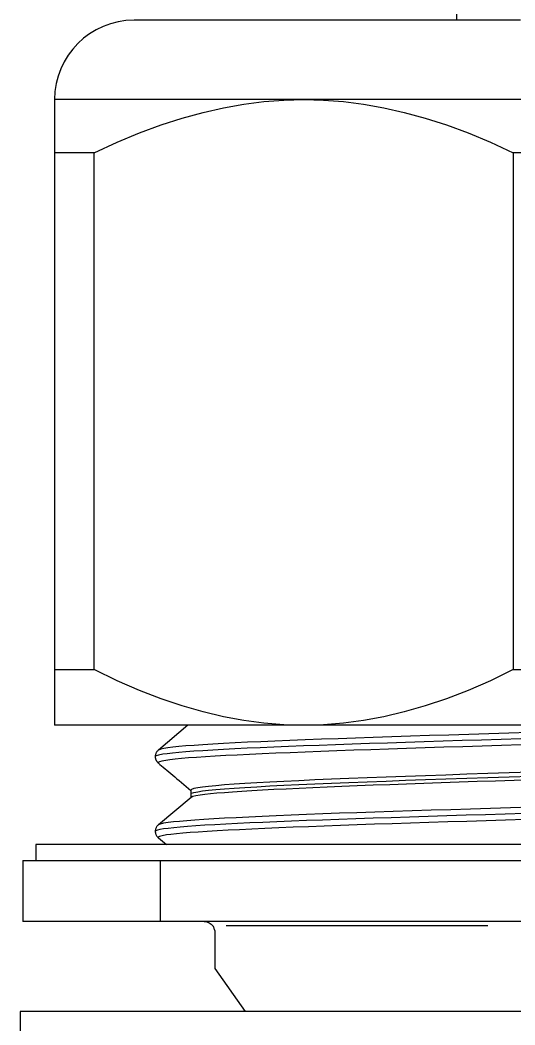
# Model space of a CAD drawing. Extents: x -194 to 239, y -574 to -265.
# Drawn here: x -147.39 to -141.03, y -430.53 to -417.62 of the extents above; entities that cross this region are included whole.
import ezdxf

# ---------------------------------------------------------------- set-up
doc = ezdxf.new("R2010")
doc.units = 0
doc.header["$LTSCALE"] = 0.5
doc.layers.get('0').update_dxf_attribs({"linetype": 'CONTINUOUS'})
doc.layers.add('1', color=7, linetype='CONTINUOUS')

msp = doc.modelspace()

# ---------------------------------------------------------------- linework, layer by layer
msp.add_line((-141.782, -417.622), (-141.782, -353.562))
at = {"layer": '1', "linetype": 'Continuous'}
for p, q in [((-145.92, -417.622), (-145.927, -417.622)), ((-145.898, -417.622), (-145.92, -417.622)), ((-145.863, -417.622), (-145.898, -417.622)), ((-145.813, -417.622), (-145.863, -417.622)), ((-145.75, -417.622), (-145.813, -417.622)), ((-145.672, -417.622), (-145.75, -417.622)), ((-145.581, -417.622), (-145.672, -417.622)), ((-145.477, -417.622), (-145.581, -417.622)), ((-145.359, -417.622), (-145.477, -417.622)), ((-145.229, -417.622), (-145.359, -417.622)), ((-145.086, -417.622), (-145.229, -417.622)), ((-144.932, -417.622), (-145.086, -417.622)), ((-144.765, -417.622), (-144.932, -417.622)), ((-144.588, -417.622), (-144.765, -417.622)), ((-144.4, -417.622), (-144.588, -417.622)), ((-144.201, -417.622), (-144.4, -417.622)), ((-143.993, -417.622), (-144.201, -417.622)), ((-143.776, -417.622), (-143.993, -417.622)), ((-143.55, -417.622), (-143.776, -417.622)), ((-143.316, -417.622), (-143.55, -417.622)), ((-143.075, -417.622), (-143.316, -417.622)), ((-142.827, -417.622), (-143.075, -417.622)), ((-142.574, -417.622), (-142.827, -417.622)), ((-142.314, -417.622), (-142.574, -417.622)), ((-142.05, -417.622), (-142.314, -417.622)), ((-141.782, -417.622), (-142.05, -417.622)), ((-141.511, -417.622), (-141.782, -417.622)), ((-141.237, -417.622), (-141.511, -417.622)), ((-140.962, -417.622), (-141.237, -417.622)), ((-146.941, -418.644), (-146.949, -418.644)), ((-146.949, -418.644), (-146.949, -418.65)), ((-146.949, -418.65), (-146.949, -418.669)), ((-146.949, -418.669), (-146.949, -418.702)), ((-146.92, -418.644), (-146.941, -418.644)), ((-146.883, -418.644), (-146.92, -418.644)), ((-146.833, -418.644), (-146.883, -418.644)), ((-146.768, -418.644), (-146.833, -418.644)), ((-146.689, -418.644), (-146.768, -418.644)), ((-146.596, -418.644), (-146.689, -418.644)), ((-146.49, -418.644), (-146.596, -418.644)), ((-146.37, -418.644), (-146.49, -418.644)), ((-146.237, -418.644), (-146.37, -418.644)), ((-146.091, -418.644), (-146.237, -418.644)), ((-145.932, -418.644), (-146.091, -418.644)), ((-145.761, -418.644), (-145.932, -418.644)), ((-145.579, -418.644), (-145.761, -418.644)), ((-145.385, -418.644), (-145.579, -418.644)), ((-145.18, -418.644), (-145.385, -418.644)), ((-144.964, -418.644), (-145.18, -418.644)), ((-144.739, -418.644), (-144.964, -418.644)), ((-144.504, -418.644), (-144.739, -418.644)), ((-144.516, -418.702), (-144.259, -418.669)), ((-144.26, -418.644), (-144.504, -418.644)), ((-144.008, -418.644), (-144.26, -418.644)), ((-144.259, -418.669), (-144.003, -418.65)), ((-143.747, -418.644), (-144.008, -418.644)), ((-144.003, -418.65), (-143.747, -418.644)), ((-143.48, -418.644), (-143.747, -418.644)), ((-143.747, -418.644), (-143.492, -418.65)), ((-143.492, -418.65), (-143.236, -418.669)), ((-143.206, -418.644), (-143.48, -418.644)), ((-143.236, -418.669), (-142.979, -418.702)), ((-142.926, -418.644), (-143.206, -418.644)), ((-142.64, -418.644), (-142.926, -418.644)), ((-142.35, -418.644), (-142.64, -418.644)), ((-142.056, -418.644), (-142.35, -418.644)), ((-141.758, -418.644), (-142.056, -418.644)), ((-141.458, -418.644), (-141.758, -418.644)), ((-141.155, -418.644), (-141.458, -418.644)), ((-140.851, -418.644), (-141.155, -418.644)), ((-146.949, -418.702), (-146.949, -418.748)), ((-146.949, -418.748), (-146.949, -418.807)), ((-146.949, -418.807), (-146.949, -418.88)), ((-145.307, -418.88), (-145.04, -418.807)), ((-145.04, -418.807), (-144.776, -418.748)), ((-144.776, -418.748), (-144.516, -418.702)), ((-142.979, -418.702), (-142.719, -418.748)), ((-142.719, -418.748), (-142.455, -418.807)), ((-142.455, -418.807), (-142.188, -418.88)), ((-146.949, -418.88), (-146.949, -418.968)), ((-145.58, -418.968), (-145.307, -418.88)), ((-142.188, -418.88), (-141.915, -418.968)), ((-146.949, -418.968), (-146.949, -419.071)), ((-146.949, -419.071), (-146.949, -419.19)), ((-146.146, -419.19), (-145.859, -419.071)), ((-145.859, -419.071), (-145.58, -418.968)), ((-141.915, -418.968), (-141.636, -419.071)), ((-141.636, -419.071), (-141.349, -419.19)), ((-146.949, -419.19), (-146.949, -419.325)), ((-146.44, -419.325), (-146.146, -419.19)), ((-141.349, -419.19), (-141.055, -419.325)), ((-146.949, -419.325), (-146.949, -425.965)), ((-146.793, -419.325), (-146.949, -419.325)), ((-146.624, -419.325), (-146.793, -419.325)), ((-146.44, -419.325), (-146.624, -419.325)), ((-146.44, -425.965), (-146.44, -419.325)), ((-141.055, -419.325), (-141.055, -425.965)), ((-140.716, -419.325), (-141.055, -419.325)), ((-146.949, -425.965), (-146.793, -425.965)), ((-146.949, -425.965), (-146.949, -426.107)), ((-146.793, -425.965), (-146.624, -425.965)), ((-146.624, -425.965), (-146.44, -425.965)), ((-146.146, -426.107), (-146.44, -425.965)), ((-141.055, -425.965), (-141.349, -426.107)), ((-141.055, -425.965), (-140.716, -425.965)), ((-146.949, -426.107), (-146.949, -426.232)), ((-145.859, -426.232), (-146.146, -426.107)), ((-141.349, -426.107), (-141.636, -426.232)), ((-146.949, -426.232), (-146.949, -426.34)), ((-145.58, -426.34), (-145.859, -426.232)), ((-141.636, -426.232), (-141.915, -426.34)), ((-146.949, -426.34), (-146.949, -426.432)), ((-146.949, -426.432), (-146.949, -426.509)), ((-145.307, -426.432), (-145.58, -426.34)), ((-145.04, -426.509), (-145.307, -426.432)), ((-142.188, -426.432), (-142.455, -426.509)), ((-141.915, -426.34), (-142.188, -426.432)), ((-146.949, -426.509), (-146.949, -426.571)), ((-144.776, -426.571), (-145.04, -426.509)), ((-142.455, -426.509), (-142.719, -426.571)), ((-146.949, -426.571), (-146.949, -426.619)), ((-146.949, -426.619), (-146.949, -426.653)), ((-146.949, -426.653), (-146.949, -426.674)), ((-146.949, -426.674), (-146.949, -426.68)), ((-146.941, -426.68), (-146.949, -426.68)), ((-146.92, -426.68), (-146.941, -426.68)), ((-146.883, -426.68), (-146.92, -426.68)), ((-146.833, -426.68), (-146.883, -426.68)), ((-146.768, -426.68), (-146.833, -426.68)), ((-146.689, -426.68), (-146.768, -426.68)), ((-146.596, -426.68), (-146.689, -426.68)), ((-146.49, -426.68), (-146.596, -426.68)), ((-146.37, -426.68), (-146.49, -426.68)), ((-146.237, -426.68), (-146.37, -426.68)), ((-146.091, -426.68), (-146.237, -426.68)), ((-145.932, -426.68), (-146.091, -426.68)), ((-145.761, -426.68), (-145.932, -426.68)), ((-145.579, -426.68), (-145.761, -426.68)), ((-145.236, -426.68), (-145.615, -426.999)), ((-145.385, -426.68), (-145.579, -426.68)), ((-145.18, -426.68), (-145.385, -426.68)), ((-144.964, -426.68), (-145.18, -426.68)), ((-144.739, -426.68), (-144.964, -426.68)), ((-144.516, -426.619), (-144.776, -426.571)), ((-144.504, -426.68), (-144.739, -426.68)), ((-144.259, -426.653), (-144.516, -426.619)), ((-144.26, -426.68), (-144.504, -426.68)), ((-144.008, -426.68), (-144.26, -426.68)), ((-144.003, -426.674), (-144.259, -426.653)), ((-143.747, -426.68), (-144.008, -426.68)), ((-143.747, -426.68), (-144.003, -426.674)), ((-143.492, -426.674), (-143.747, -426.68)), ((-143.48, -426.68), (-143.747, -426.68)), ((-143.236, -426.653), (-143.492, -426.674)), ((-143.206, -426.68), (-143.48, -426.68)), ((-142.979, -426.619), (-143.236, -426.653)), ((-142.926, -426.68), (-143.206, -426.68)), ((-142.719, -426.571), (-142.979, -426.619)), ((-142.64, -426.68), (-142.926, -426.68)), ((-142.35, -426.68), (-142.64, -426.68)), ((-142.056, -426.68), (-142.35, -426.68)), ((-141.758, -426.68), (-142.056, -426.68)), ((-141.458, -426.68), (-141.758, -426.68)), ((-141.155, -426.68), (-141.458, -426.68)), ((-140.851, -426.68), (-141.155, -426.68)), ((-142.377, -426.82), (-142.617, -426.828)), ((-142.131, -426.813), (-142.377, -426.82)), ((-141.881, -426.805), (-142.131, -426.813)), ((-141.627, -426.797), (-141.881, -426.805)), ((-141.371, -426.789), (-141.627, -426.797)), ((-141.113, -426.781), (-141.371, -426.789)), ((-140.853, -426.773), (-141.113, -426.781)), ((-145.26, -426.946), (-145.35, -426.954)), ((-145.157, -426.938), (-145.26, -426.946)), ((-145.042, -426.93), (-145.157, -426.938)), ((-144.916, -426.923), (-145.042, -426.93)), ((-144.777, -426.915), (-144.916, -426.923)), ((-144.628, -426.907), (-144.777, -426.915)), ((-144.468, -426.899), (-144.628, -426.907)), ((-144.297, -426.891), (-144.468, -426.899)), ((-144.117, -426.883), (-144.297, -426.891)), ((-143.926, -426.875), (-144.117, -426.883)), ((-143.751, -426.946), (-143.945, -426.953)), ((-143.727, -426.868), (-143.926, -426.875)), ((-143.549, -426.938), (-143.751, -426.946)), ((-143.52, -426.86), (-143.727, -426.868)), ((-143.339, -426.931), (-143.549, -426.938)), ((-143.305, -426.852), (-143.52, -426.86)), ((-143.123, -426.923), (-143.339, -426.931)), ((-143.082, -426.844), (-143.305, -426.852)), ((-142.901, -426.915), (-143.123, -426.923)), ((-142.853, -426.836), (-143.082, -426.844)), ((-142.672, -426.908), (-142.901, -426.915)), ((-142.617, -426.828), (-142.853, -426.836)), ((-142.438, -426.9), (-142.672, -426.908)), ((-142.2, -426.893), (-142.438, -426.9)), ((-141.957, -426.885), (-142.2, -426.893)), ((-141.711, -426.877), (-141.957, -426.885)), ((-141.462, -426.87), (-141.711, -426.877)), ((-141.456, -426.948), (-141.703, -426.956)), ((-141.211, -426.862), (-141.462, -426.87)), ((-141.206, -426.94), (-141.456, -426.948)), ((-140.958, -426.855), (-141.211, -426.862)), ((-140.955, -426.933), (-141.206, -426.94)), ((-145.652, -427.061), (-145.654, -427.069)), ((-145.654, -427.069), (-145.654, -427.075)), ((-145.644, -427.072), (-145.654, -427.082)), ((-145.654, -427.075), (-145.654, -427.082)), ((-145.651, -427.054), (-145.652, -427.061)), ((-145.648, -427.047), (-145.651, -427.054)), ((-145.646, -427.039), (-145.648, -427.047)), ((-145.642, -427.032), (-145.646, -427.039)), ((-145.611, -427.062), (-145.644, -427.072)), ((-145.638, -427.025), (-145.642, -427.032)), ((-145.633, -427.018), (-145.638, -427.025)), ((-145.627, -427.011), (-145.633, -427.018)), ((-145.621, -427.004), (-145.627, -427.011)), ((-145.615, -426.999), (-145.621, -427.004)), ((-145.581, -426.986), (-145.615, -426.999)), ((-145.557, -427.052), (-145.611, -427.062)), ((-145.543, -426.978), (-145.581, -426.986)), ((-145.501, -427.045), (-145.557, -427.052)), ((-145.492, -426.97), (-145.543, -426.978)), ((-145.433, -427.037), (-145.501, -427.045)), ((-145.427, -426.962), (-145.492, -426.97)), ((-145.353, -427.03), (-145.433, -427.037)), ((-145.35, -426.954), (-145.427, -426.962)), ((-145.261, -427.022), (-145.353, -427.03)), ((-145.158, -427.014), (-145.261, -427.022)), ((-145.043, -427.007), (-145.158, -427.014)), ((-144.917, -426.999), (-145.043, -427.007)), ((-144.885, -427.077), (-145.011, -427.085)), ((-144.78, -426.992), (-144.917, -426.999)), ((-144.749, -427.07), (-144.885, -427.077)), ((-144.632, -426.984), (-144.78, -426.992)), ((-144.603, -427.062), (-144.749, -427.07)), ((-144.474, -426.976), (-144.632, -426.984)), ((-144.446, -427.055), (-144.603, -427.062)), ((-144.307, -426.969), (-144.474, -426.976)), ((-144.28, -427.047), (-144.446, -427.055)), ((-144.13, -426.961), (-144.307, -426.969)), ((-144.105, -427.039), (-144.28, -427.047)), ((-143.945, -426.953), (-144.13, -426.961)), ((-143.921, -427.032), (-144.105, -427.039)), ((-143.728, -427.024), (-143.921, -427.032)), ((-143.527, -427.016), (-143.728, -427.024)), ((-143.32, -427.009), (-143.527, -427.016)), ((-143.105, -427.001), (-143.32, -427.009)), ((-142.884, -426.994), (-143.105, -427.001)), ((-142.657, -426.986), (-142.884, -426.994)), ((-142.425, -426.978), (-142.657, -426.986)), ((-142.188, -426.971), (-142.425, -426.978)), ((-141.947, -426.963), (-142.188, -426.971)), ((-141.703, -426.956), (-141.947, -426.963)), ((-145.654, -427.082), (-145.654, -427.09)), ((-145.654, -427.09), (-145.654, -427.097)), ((-145.654, -427.097), (-145.652, -427.103)), ((-145.652, -427.103), (-145.651, -427.109)), ((-145.651, -427.109), (-145.65, -427.115)), ((-145.65, -427.115), (-145.648, -427.12)), ((-145.648, -427.12), (-145.646, -427.124)), ((-145.646, -427.124), (-145.644, -427.128)), ((-145.644, -427.128), (-145.643, -427.131)), ((-145.643, -427.131), (-145.641, -427.134)), ((-145.641, -427.134), (-145.64, -427.136)), ((-145.64, -427.136), (-145.639, -427.137)), ((-145.639, -427.137), (-145.638, -427.139)), ((-145.638, -427.139), (-145.637, -427.14)), ((-145.637, -427.14), (-145.637, -427.142)), ((-145.637, -427.142), (-145.636, -427.143)), ((-145.636, -427.143), (-145.635, -427.144)), ((-145.635, -427.144), (-145.634, -427.145)), ((-145.634, -427.145), (-145.633, -427.147)), ((-145.633, -427.147), (-145.632, -427.148)), ((-145.632, -427.148), (-145.628, -427.153)), ((-145.628, -427.153), (-145.624, -427.157)), ((-145.624, -427.157), (-145.619, -427.162)), ((-145.619, -427.162), (-145.615, -427.166)), ((-145.602, -427.148), (-145.617, -427.157)), ((-145.617, -427.157), (-145.615, -427.166)), ((-145.615, -427.166), (-145.594, -427.183)), ((-145.57, -427.139), (-145.602, -427.148)), ((-145.594, -427.183), (-145.574, -427.201)), ((-145.574, -427.201), (-145.552, -427.219)), ((-145.521, -427.131), (-145.57, -427.139)), ((-145.466, -427.123), (-145.521, -427.131)), ((-145.399, -427.115), (-145.466, -427.123)), ((-145.319, -427.108), (-145.399, -427.115)), ((-145.228, -427.1), (-145.319, -427.108)), ((-145.125, -427.093), (-145.228, -427.1)), ((-145.011, -427.085), (-145.125, -427.093)), ((-145.552, -427.219), (-145.529, -427.238)), ((-145.529, -427.238), (-145.506, -427.258)), ((-145.506, -427.258), (-145.482, -427.278)), ((-145.482, -427.278), (-145.456, -427.299)), ((-145.456, -427.299), (-145.431, -427.32)), ((-145.431, -427.32), (-145.404, -427.343)), ((-142.44, -427.337), (-142.69, -427.346)), ((-142.183, -427.328), (-142.44, -427.337)), ((-141.92, -427.319), (-142.183, -427.328)), ((-141.652, -427.309), (-141.92, -427.319)), ((-141.38, -427.3), (-141.652, -427.309)), ((-141.106, -427.291), (-141.38, -427.3)), ((-140.829, -427.282), (-141.106, -427.291)), ((-141.106, -427.341), (-140.829, -427.332)), ((-145.404, -427.343), (-145.377, -427.366)), ((-145.377, -427.366), (-145.348, -427.39)), ((-145.348, -427.39), (-145.319, -427.414)), ((-145.319, -427.414), (-145.289, -427.44)), ((-145.289, -427.44), (-145.259, -427.465)), ((-145.259, -427.465), (-145.198, -427.516)), ((-144.969, -427.465), (-145.047, -427.474)), ((-144.875, -427.456), (-144.969, -427.465)), ((-144.766, -427.446), (-144.875, -427.456)), ((-144.641, -427.437), (-144.766, -427.446)), ((-144.502, -427.428), (-144.641, -427.437)), ((-144.349, -427.419), (-144.502, -427.428)), ((-144.182, -427.41), (-144.349, -427.419)), ((-144.349, -427.469), (-144.182, -427.459)), ((-144.002, -427.401), (-144.182, -427.41)), ((-144.182, -427.459), (-144.002, -427.45)), ((-143.81, -427.392), (-144.002, -427.401)), ((-144.002, -427.45), (-143.81, -427.441)), ((-143.606, -427.382), (-143.81, -427.392)), ((-143.81, -427.441), (-143.606, -427.432)), ((-143.392, -427.373), (-143.606, -427.382)), ((-143.606, -427.432), (-143.392, -427.423)), ((-143.167, -427.364), (-143.392, -427.373)), ((-143.392, -427.423), (-143.167, -427.414)), ((-143.059, -427.459), (-143.257, -427.467)), ((-142.933, -427.355), (-143.167, -427.364)), ((-143.167, -427.414), (-142.933, -427.405)), ((-142.854, -427.451), (-143.059, -427.459)), ((-142.69, -427.346), (-142.933, -427.355)), ((-142.933, -427.405), (-142.69, -427.396)), ((-142.643, -427.443), (-142.854, -427.451)), ((-142.69, -427.396), (-142.44, -427.386)), ((-142.427, -427.436), (-142.643, -427.443)), ((-142.44, -427.386), (-142.183, -427.377)), ((-142.206, -427.428), (-142.427, -427.436)), ((-141.98, -427.42), (-142.206, -427.428)), ((-142.183, -427.377), (-141.92, -427.368)), ((-141.75, -427.412), (-141.98, -427.42)), ((-141.92, -427.368), (-141.652, -427.359)), ((-141.518, -427.404), (-141.75, -427.412)), ((-141.652, -427.359), (-141.38, -427.35)), ((-141.282, -427.396), (-141.518, -427.404)), ((-141.38, -427.35), (-141.106, -427.341)), ((-141.045, -427.388), (-141.282, -427.396)), ((-140.806, -427.381), (-141.045, -427.388)), ((-145.188, -427.503), (-145.198, -427.513)), ((-145.198, -427.513), (-145.198, -427.538)), ((-145.198, -427.538), (-145.198, -427.562)), ((-145.198, -427.562), (-145.188, -427.552)), ((-145.198, -427.562), (-145.198, -427.609)), ((-145.159, -427.493), (-145.188, -427.503)), ((-145.188, -427.552), (-145.159, -427.542)), ((-145.135, -427.587), (-145.174, -427.596)), ((-145.109, -427.483), (-145.159, -427.493)), ((-145.159, -427.542), (-145.109, -427.533)), ((-145.078, -427.577), (-145.135, -427.587)), ((-145.047, -427.474), (-145.109, -427.483)), ((-145.109, -427.533), (-145.047, -427.523)), ((-145.017, -427.569), (-145.078, -427.577)), ((-145.047, -427.523), (-144.969, -427.514)), ((-144.945, -427.561), (-145.017, -427.569)), ((-144.969, -427.514), (-144.875, -427.505)), ((-144.862, -427.554), (-144.945, -427.561)), ((-144.875, -427.505), (-144.766, -427.496)), ((-144.767, -427.546), (-144.862, -427.554)), ((-144.661, -427.538), (-144.767, -427.546)), ((-144.766, -427.496), (-144.641, -427.487)), ((-144.543, -427.53), (-144.661, -427.538)), ((-144.641, -427.487), (-144.502, -427.478)), ((-144.416, -427.522), (-144.543, -427.53)), ((-144.502, -427.478), (-144.349, -427.469)), ((-144.278, -427.514), (-144.416, -427.522)), ((-144.13, -427.506), (-144.278, -427.514)), ((-143.973, -427.499), (-144.13, -427.506)), ((-143.806, -427.491), (-143.973, -427.499)), ((-143.631, -427.483), (-143.806, -427.491)), ((-143.448, -427.475), (-143.631, -427.483)), ((-143.257, -427.467), (-143.448, -427.475)), ((-145.195, -427.606), (-145.405, -427.783)), ((-145.174, -427.596), (-145.195, -427.606)), ((-145.405, -427.783), (-145.615, -427.959)), ((-144.282, -427.851), (-144.453, -427.859)), ((-144.1, -427.843), (-144.282, -427.851)), ((-143.91, -427.835), (-144.1, -427.843)), ((-143.71, -427.827), (-143.91, -427.835)), ((-143.502, -427.819), (-143.71, -427.827)), ((-143.286, -427.811), (-143.502, -427.819)), ((-143.063, -427.804), (-143.286, -427.811)), ((-142.833, -427.796), (-143.063, -427.804)), ((-142.597, -427.788), (-142.833, -427.796)), ((-142.355, -427.78), (-142.597, -427.788)), ((-142.15, -427.851), (-142.389, -427.859)), ((-142.109, -427.772), (-142.355, -427.78)), ((-141.907, -427.844), (-142.15, -427.851)), ((-141.859, -427.764), (-142.109, -427.772)), ((-141.66, -427.836), (-141.907, -427.844)), ((-141.605, -427.756), (-141.859, -427.764)), ((-141.41, -427.829), (-141.66, -427.836)), ((-141.349, -427.749), (-141.605, -427.756)), ((-141.159, -427.821), (-141.41, -427.829)), ((-141.09, -427.741), (-141.349, -427.749)), ((-140.906, -427.813), (-141.159, -427.821)), ((-140.83, -427.733), (-141.09, -427.741)), ((-145.633, -427.979), (-145.638, -427.985)), ((-145.629, -427.973), (-145.633, -427.979)), ((-145.624, -427.968), (-145.629, -427.973)), ((-145.619, -427.963), (-145.624, -427.968)), ((-145.615, -427.959), (-145.619, -427.963)), ((-145.593, -427.949), (-145.615, -427.959)), ((-145.55, -427.939), (-145.593, -427.949)), ((-145.487, -427.929), (-145.55, -427.939)), ((-145.421, -427.922), (-145.487, -427.929)), ((-145.342, -427.914), (-145.421, -427.922)), ((-145.251, -427.906), (-145.342, -427.914)), ((-145.241, -427.981), (-145.335, -427.988)), ((-145.148, -427.898), (-145.251, -427.906)), ((-145.135, -427.973), (-145.241, -427.981)), ((-145.032, -427.89), (-145.148, -427.898)), ((-145.018, -427.965), (-145.135, -427.973)), ((-144.904, -427.882), (-145.032, -427.89)), ((-144.889, -427.958), (-145.018, -427.965)), ((-144.765, -427.874), (-144.904, -427.882)), ((-144.75, -427.95), (-144.889, -427.958)), ((-144.614, -427.867), (-144.765, -427.874)), ((-144.6, -427.943), (-144.75, -427.95)), ((-144.453, -427.859), (-144.614, -427.867)), ((-144.441, -427.935), (-144.6, -427.943)), ((-144.271, -427.927), (-144.441, -427.935)), ((-144.093, -427.92), (-144.271, -427.927)), ((-143.905, -427.912), (-144.093, -427.92)), ((-143.71, -427.905), (-143.905, -427.912)), ((-143.687, -427.983), (-143.881, -427.99)), ((-143.506, -427.897), (-143.71, -427.905)), ((-143.485, -427.975), (-143.687, -427.983)), ((-143.295, -427.889), (-143.506, -427.897)), ((-143.276, -427.968), (-143.485, -427.975)), ((-143.078, -427.882), (-143.295, -427.889)), ((-143.06, -427.96), (-143.276, -427.968)), ((-142.854, -427.874), (-143.078, -427.882)), ((-142.837, -427.952), (-143.06, -427.96)), ((-142.624, -427.867), (-142.854, -427.874)), ((-142.609, -427.945), (-142.837, -427.952)), ((-142.389, -427.859), (-142.624, -427.867)), ((-142.376, -427.937), (-142.609, -427.945)), ((-142.138, -427.93), (-142.376, -427.937)), ((-141.897, -427.922), (-142.138, -427.93)), ((-141.652, -427.914), (-141.897, -427.922)), ((-141.404, -427.907), (-141.652, -427.914)), ((-141.154, -427.899), (-141.404, -427.907)), ((-140.903, -427.892), (-141.154, -427.899)), ((-145.654, -428.033), (-145.655, -428.043)), ((-145.648, -428.035), (-145.655, -428.043)), ((-145.655, -428.043), (-145.654, -428.047)), ((-145.653, -428.024), (-145.654, -428.033)), ((-145.654, -428.047), (-145.654, -428.05)), ((-145.654, -428.05), (-145.654, -428.055)), ((-145.654, -428.055), (-145.653, -428.059)), ((-145.651, -428.015), (-145.653, -428.024)), ((-145.653, -428.059), (-145.652, -428.064)), ((-145.652, -428.064), (-145.651, -428.069)), ((-145.648, -428.007), (-145.651, -428.015)), ((-145.651, -428.069), (-145.65, -428.075)), ((-145.65, -428.075), (-145.648, -428.08)), ((-145.645, -427.999), (-145.648, -428.007)), ((-145.627, -428.027), (-145.648, -428.035)), ((-145.648, -428.08), (-145.645, -428.086)), ((-145.642, -427.992), (-145.645, -427.999)), ((-145.645, -428.086), (-145.643, -428.092)), ((-145.643, -428.092), (-145.639, -428.098)), ((-145.638, -427.985), (-145.642, -427.992)), ((-145.639, -428.098), (-145.636, -428.104)), ((-145.636, -428.104), (-145.631, -428.11)), ((-145.631, -428.11), (-145.626, -428.115)), ((-145.594, -428.019), (-145.627, -428.027)), ((-145.6, -428.108), (-145.616, -428.117)), ((-145.564, -428.099), (-145.6, -428.108)), ((-145.547, -428.011), (-145.594, -428.019)), ((-145.511, -428.089), (-145.564, -428.099)), ((-145.488, -428.004), (-145.547, -428.011)), ((-145.453, -428.082), (-145.511, -428.089)), ((-145.418, -427.996), (-145.488, -428.004)), ((-145.383, -428.074), (-145.453, -428.082)), ((-145.335, -427.988), (-145.418, -427.996)), ((-145.301, -428.067), (-145.383, -428.074)), ((-145.207, -428.059), (-145.301, -428.067)), ((-145.102, -428.051), (-145.207, -428.059)), ((-144.986, -428.044), (-145.102, -428.051)), ((-144.858, -428.036), (-144.986, -428.044)), ((-144.72, -428.029), (-144.858, -428.036)), ((-144.571, -428.021), (-144.72, -428.029)), ((-144.413, -428.013), (-144.571, -428.021)), ((-144.245, -428.006), (-144.413, -428.013)), ((-144.067, -427.998), (-144.245, -428.006)), ((-143.881, -427.99), (-144.067, -427.998)), ((-147.187, -428.213), (-147.187, -428.417)), ((-147.18, -428.213), (-147.187, -428.213)), ((-147.159, -428.213), (-147.18, -428.213)), ((-147.124, -428.213), (-147.159, -428.213)), ((-147.076, -428.213), (-147.124, -428.213)), ((-147.014, -428.213), (-147.076, -428.213)), ((-146.938, -428.213), (-147.014, -428.213)), ((-146.849, -428.213), (-146.938, -428.213)), ((-146.747, -428.213), (-146.849, -428.213)), ((-146.631, -428.213), (-146.747, -428.213)), ((-146.503, -428.213), (-146.631, -428.213)), ((-146.363, -428.213), (-146.503, -428.213)), ((-146.21, -428.213), (-146.363, -428.213)), ((-146.046, -428.213), (-146.21, -428.213)), ((-145.87, -428.213), (-146.046, -428.213)), ((-145.683, -428.213), (-145.87, -428.213)), ((-145.485, -428.213), (-145.683, -428.213)), ((-145.626, -428.115), (-145.621, -428.121)), ((-145.621, -428.121), (-145.615, -428.126)), ((-145.616, -428.117), (-145.615, -428.126)), ((-145.615, -428.126), (-145.563, -428.17)), ((-145.563, -428.17), (-145.512, -428.213)), ((-145.276, -428.213), (-145.485, -428.213)), ((-145.058, -428.213), (-145.276, -428.213)), ((-144.831, -428.213), (-145.058, -428.213)), ((-144.594, -428.213), (-144.831, -428.213)), ((-144.349, -428.213), (-144.594, -428.213)), ((-144.096, -428.213), (-144.349, -428.213)), ((-143.835, -428.213), (-144.096, -428.213)), ((-143.568, -428.213), (-143.835, -428.213)), ((-143.294, -428.213), (-143.568, -428.213)), ((-143.015, -428.213), (-143.294, -428.213)), ((-142.73, -428.213), (-143.015, -428.213)), ((-142.441, -428.213), (-142.73, -428.213)), ((-142.148, -428.213), (-142.441, -428.213)), ((-141.852, -428.213), (-142.148, -428.213)), ((-141.552, -428.213), (-141.852, -428.213)), ((-141.251, -428.213), (-141.552, -428.213)), ((-140.948, -428.213), (-141.251, -428.213)), ((-147.357, -428.417), (-147.357, -429.2)), ((-147.357, -428.417), (-147.35, -428.417)), ((-147.35, -428.417), (-147.327, -428.417)), ((-147.327, -428.417), (-147.29, -428.417)), ((-147.29, -428.417), (-147.238, -428.417)), ((-147.238, -428.417), (-147.172, -428.417)), ((-147.172, -428.417), (-147.092, -428.417)), ((-147.092, -428.417), (-147, -428.417)), ((-147, -428.417), (-146.895, -428.417)), ((-146.895, -428.417), (-146.779, -428.417)), ((-146.779, -428.417), (-146.654, -428.417)), ((-146.654, -428.417), (-146.519, -428.417)), ((-146.519, -428.417), (-146.376, -428.417)), ((-146.376, -428.417), (-146.226, -428.417)), ((-146.226, -428.417), (-146.071, -428.417)), ((-146.071, -428.417), (-145.912, -428.417)), ((-145.912, -428.417), (-145.75, -428.417)), ((-145.75, -428.417), (-145.586, -428.417)), ((-145.586, -429.2), (-145.586, -428.417)), ((-145.586, -428.417), (-135.506, -428.417)), ((-147.35, -429.2), (-147.357, -429.2)), ((-147.327, -429.2), (-147.35, -429.2)), ((-147.29, -429.2), (-147.327, -429.2)), ((-147.238, -429.2), (-147.29, -429.2)), ((-147.172, -429.2), (-147.238, -429.2)), ((-147.092, -429.2), (-147.172, -429.2)), ((-147, -429.2), (-147.092, -429.2)), ((-146.895, -429.2), (-147, -429.2)), ((-146.779, -429.2), (-146.895, -429.2)), ((-146.654, -429.2), (-146.779, -429.2)), ((-146.519, -429.2), (-146.654, -429.2)), ((-146.376, -429.2), (-146.519, -429.2)), ((-146.226, -429.2), (-146.376, -429.2)), ((-146.071, -429.2), (-146.226, -429.2)), ((-145.912, -429.2), (-146.071, -429.2)), ((-145.75, -429.2), (-145.912, -429.2)), ((-145.586, -429.2), (-145.75, -429.2)), ((-135.506, -429.2), (-145.586, -429.2)), ((-145.025, -429.2), (-144.992, -429.205)), ((-144.992, -429.205), (-144.962, -429.216)), ((-144.962, -429.216), (-144.936, -429.234)), ((-144.936, -429.234), (-144.913, -429.258)), ((-144.913, -429.258), (-144.912, -429.26)), ((-144.912, -429.26), (-144.911, -429.261)), ((-144.911, -429.261), (-144.91, -429.263)), ((-144.91, -429.263), (-144.91, -429.264)), ((-144.91, -429.264), (-144.908, -429.267)), ((-144.908, -429.267), (-144.907, -429.27)), ((-144.907, -429.27), (-144.906, -429.275)), ((-144.611, -429.258), (-144.742, -429.258)), ((-144.467, -429.258), (-144.611, -429.258)), ((-144.309, -429.258), (-144.467, -429.258)), ((-144.139, -429.258), (-144.309, -429.258)), ((-143.958, -429.258), (-144.139, -429.258)), ((-143.765, -429.258), (-143.958, -429.258)), ((-143.562, -429.258), (-143.765, -429.258)), ((-143.349, -429.258), (-143.562, -429.258)), ((-143.127, -429.258), (-143.349, -429.258)), ((-142.897, -429.258), (-143.127, -429.258)), ((-142.658, -429.258), (-142.897, -429.258)), ((-142.413, -429.258), (-142.658, -429.258)), ((-142.162, -429.258), (-142.413, -429.258)), ((-141.905, -429.258), (-142.162, -429.258)), ((-141.644, -429.258), (-141.905, -429.258)), ((-141.38, -429.258), (-141.644, -429.258)), ((-144.906, -429.275), (-144.904, -429.28)), ((-144.904, -429.28), (-144.901, -429.29)), ((-144.901, -429.29), (-144.896, -429.301)), ((-144.896, -429.301), (-144.891, -429.32)), ((-144.891, -429.32), (-144.888, -429.337)), ((-144.888, -429.337), (-144.888, -429.448)), ((-144.888, -429.448), (-144.888, -429.543)), ((-144.888, -429.543), (-144.888, -429.623)), ((-144.888, -429.623), (-144.888, -429.688)), ((-144.888, -429.688), (-144.888, -429.739)), ((-144.888, -429.739), (-144.888, -429.776)), ((-144.888, -429.776), (-144.888, -429.797)), ((-144.889, -429.804), (-144.498, -430.358)), ((-144.888, -429.797), (-144.888, -429.805)), ((-147.391, -430.358), (-147.391, -431.72)), ((-147.384, -430.358), (-147.391, -430.358)), ((-147.361, -430.358), (-147.384, -430.358)), ((-147.324, -430.358), (-147.361, -430.358)), ((-147.272, -430.358), (-147.324, -430.358)), ((-147.206, -430.358), (-147.272, -430.358)), ((-147.126, -430.358), (-147.206, -430.358)), ((-147.034, -430.358), (-147.126, -430.358)), ((-146.929, -430.358), (-147.034, -430.358)), ((-146.813, -430.358), (-146.929, -430.358)), ((-146.688, -430.358), (-146.813, -430.358)), ((-146.553, -430.358), (-146.688, -430.358)), ((-146.41, -430.358), (-146.553, -430.358)), ((-146.26, -430.358), (-146.41, -430.358)), ((-146.105, -430.358), (-146.26, -430.358)), ((-145.946, -430.358), (-146.105, -430.358)), ((-145.784, -430.358), (-145.946, -430.358)), ((-145.62, -430.358), (-145.784, -430.358)), ((-135.472, -430.358), (-145.62, -430.358))]:
    msp.add_line(p, q, dxfattribs=at)
msp.add_arc((-145.927, -418.644), 1.022, 90, 180, dxfattribs=at)

doc.saveas('drawing.dxf')
